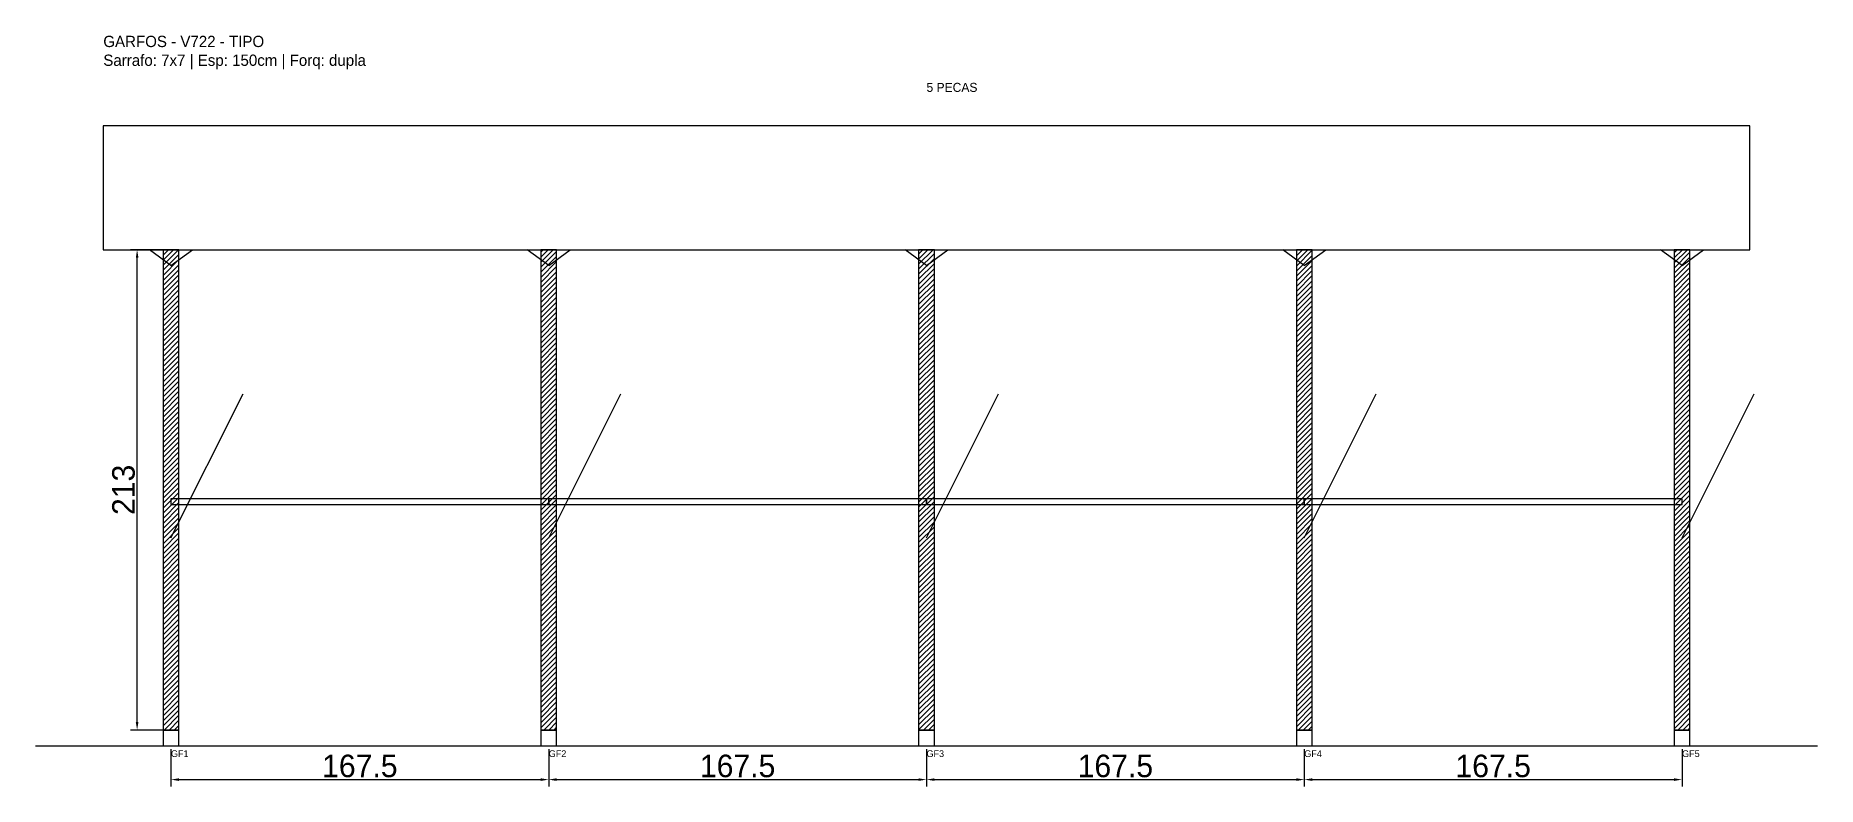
# Model space of a CAD drawing. Header units: metres. Extents: x -30 to 760, y -25 to 308.
import ezdxf

# ---------------------------------------------------------------- set-up
doc = ezdxf.new("R2010")
doc.units = ezdxf.units.M
for name, color, linetype in [('BARRA_ANCORAGEM', 1, 'Continuous'), ('COTA', 241, 'Continuous'), ('GARFOS OK', 3, 'Continuous'), ('NOME DA VIGA', 6, 'Continuous'), ('SARR_7x7', 40, 'Continuous'), ('TIRAS REESCORAMENTO', 252, 'Continuous'), ('VIGAS', 3, 'Continuous')]:
    doc.layers.add(name, color=color, linetype=linetype)
doc.dimstyles.new('EZ DXF', dxfattribs={"dimtxt": 10, "dimasz": 3.5, "dimexe": 3, "dimexo": 1.5, "dimgap": 1, "dimtad": 1, "dimdec": 1, "dimdsep": 46, "dimcen": 2.5, "dimazin": 3, "dimtfac": 1, "dimtmove": 0, "dimatfit": 3})

msp = doc.modelspace()

# ---------------------------------------------------------------- hatches: boundary and pattern name
at = {"layer": 'COTA'}
h = msp.add_hatch(dxfattribs=at)
h.set_pattern_fill('ANSI31', scale=0.5)
h.paths.add_polyline_path([(26.5, 0), (33.5, 0), (33.5, 213), (26.5, 213)])
h = msp.add_hatch(dxfattribs=at)
h.set_pattern_fill('ANSI31', scale=0.5)
h.paths.add_polyline_path([(194.01045, 0), (201.01045, 0), (201.01045, 213), (194.01045, 213)])
h = msp.add_hatch(dxfattribs=at)
h.set_pattern_fill('ANSI31', scale=0.5)
h.paths.add_polyline_path([(361.5209, 0), (368.5209, 0), (368.5209, 213), (361.5209, 213)])
h = msp.add_hatch(dxfattribs=at)
h.set_pattern_fill('ANSI31', scale=0.5)
h.paths.add_polyline_path([(529.03135, 0), (536.03135, 0), (536.03135, 213), (529.03135, 213)])
h = msp.add_hatch(dxfattribs=at)
h.set_pattern_fill('ANSI31', scale=0.5)
h.paths.add_polyline_path([(696.5418, 0), (703.5418, 0), (703.5418, 213), (696.5418, 213)])

# ---------------------------------------------------------------- linework, layer by layer
at = {"layer": 'BARRA_ANCORAGEM'}
for p, q in [((30, 85.2), (61.95, 149.1)), ((197.51045, 85.2), (229.46045, 149.1)), ((365.0209, 85.2), (396.9709, 149.1)), ((532.53135, 85.2), (564.48135, 149.1)), ((700.0418, 85.2), (731.9918, 149.1))]:
    msp.add_line(p, q, dxfattribs=at)
at = {"layer": 'GARFOS OK'}
for p, q in [((30, 206), (20.5, 213)), ((20.5, 213), (39.5, 213)), ((30, 206), (39.5, 213)), ((197.51045, 206), (188.01045, 213)), ((188.01045, 213), (207.01045, 213)), ((197.51045, 206), (207.01045, 213)), ((365.0209, 206), (355.5209, 213)), ((355.5209, 213), (374.5209, 213)), ((365.0209, 206), (374.5209, 213)), ((532.53135, 206), (523.03135, 213)), ((523.03135, 213), (542.03135, 213)), ((532.53135, 206), (542.03135, 213)), ((700.0418, 206), (690.5418, 213)), ((690.5418, 213), (709.5418, 213)), ((700.0418, 206), (709.5418, 213))]:
    msp.add_line(p, q, dxfattribs=at)
at = {"layer": 'GARFOS OK', "linetype": 'CONTINUOUS'}
msp.add_line((-30, -7), (760.0418, -7), dxfattribs=at)
at = {"layer": 'GARFOS OK'}
for points in [[(26.5, 0), (33.5, 0), (33.5, 213), (26.5, 213), (26.5, 0)], [(194.01045, 0), (201.01045, 0), (201.01045, 213), (194.01045, 213), (194.01045, 0)], [(361.5209, 0), (368.5209, 0), (368.5209, 213), (361.5209, 213), (361.5209, 0)], [(529.03135, 0), (536.03135, 0), (536.03135, 213), (529.03135, 213), (529.03135, 0)], [(696.5418, 0), (703.5418, 0), (703.5418, 213), (696.5418, 213), (696.5418, 0)]]:
    msp.add_lwpolyline(points, dxfattribs=at)
at = {"layer": 'SARR_7x7'}
for points in [[(26.5, -7), (33.5, -7), (33.5, 0), (26.5, 0), (26.5, -7)], [(194.01045, -7), (201.01045, -7), (201.01045, 0), (194.01045, 0), (194.01045, -7)], [(361.5209, -7), (368.5209, -7), (368.5209, 0), (361.5209, 0), (361.5209, -7)], [(529.03135, -7), (536.03135, -7), (536.03135, 0), (529.03135, 0), (529.03135, -7)], [(696.5418, -7), (703.5418, -7), (703.5418, 0), (696.5418, 0), (696.5418, -7)]]:
    msp.add_lwpolyline(points, dxfattribs=at)
at = {"layer": 'TIRAS REESCORAMENTO'}
for points in [[(30, 100), (197.51045, 100), (197.51045, 102.5), (30, 102.5), (30, 100)], [(197.51045, 100), (365.0209, 100), (365.0209, 102.5), (197.51045, 102.5), (197.51045, 100)], [(365.0209, 100), (532.53135, 100), (532.53135, 102.5), (365.0209, 102.5), (365.0209, 100)], [(532.53135, 100), (700.0418, 100), (700.0418, 102.5), (532.53135, 102.5), (532.53135, 100)]]:
    msp.add_lwpolyline(points, dxfattribs=at)
at = {"layer": 'VIGAS'}
msp.add_lwpolyline([(0, 213), (730.0418, 213), (730.0418, 268), (0, 268), (0, 213)], dxfattribs=at)

# ---------------------------------------------------------------- texts
at = {"layer": 'NOME DA VIGA'}
for s, height, p in [('5 PECAS', 4, (365.0209, 283)), ('GF1', 3, (30, -12)), ('GF2', 3, (197.51045, -12)), ('GF3', 3, (365.0209, -12)), ('GF4', 3, (532.53135, -12)), ('GF5', 3, (700.0418, -12))]:
    msp.add_text(s, height=height, dxfattribs=at).set_placement(p)
at = {"layer": 'NOME DA VIGA', "insert": (0, 293), "char_height": 5, "attachment_point": 7}
msp.add_mtext('GARFOS - V722 - TIPO\\PSarrafo: 7x7 | Esp: 150cm | Forq: dupla', dxfattribs=at)

# ---------------------------------------------------------------- dimensions: what is measured, and where the dimension line sits
at = {"layer": 'COTA'}
msp.add_linear_dim(base=(15, 0), p1=(30, 0), p2=(30, 213), angle=90, dimstyle='EZ DXF', dxfattribs=at).render()
for base, p1, p2 in [((30, -22), (30, -7), (197.51045, -7)), ((197.51045, -22), (197.51045, -7), (365.0209, -7)), ((365.0209, -22), (365.0209, -7), (532.53135, -7)), ((532.53135, -22), (532.53135, -7), (700.0418, -7))]:
    msp.add_linear_dim(base=base, p1=p1, p2=p2, dimstyle='EZ DXF', dxfattribs=at).render()

doc.saveas('drawing.dxf')
